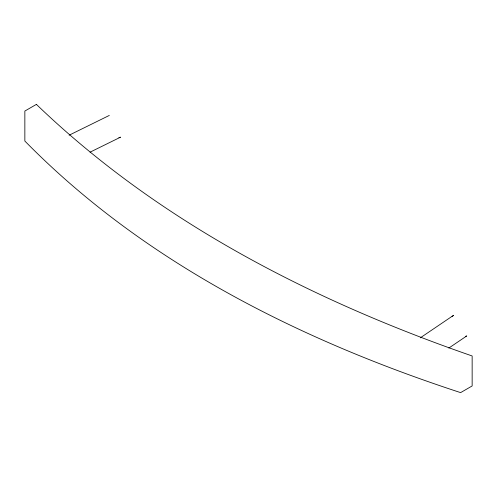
<?xml version="1.0" encoding="UTF-8"?>
<svg xmlns="http://www.w3.org/2000/svg" width="497" height="497" viewBox="0 0 497 497"><rect width="100%" height="100%" fill="white"/><g stroke="black" fill="none" stroke-linecap="round" stroke-linejoin="round"><path stroke-width="0.75" d="M452.09 316.651L453.575 315.309L420.3 337.842M448.834 348.062L466.751 335.935L465.465 336.357M69.126 135.203L109.309 115.428M90.056 152.175L120.541 137.172L118.895 137.644M36.393 104.382L24.85 111.048L24.85 141.036C144.043 262.497 300.418 340.259 460.607 392.618L472.15 385.952L472.15 355.964C312.98 300.847 158.655 222.016 36.393 104.382"/></g></svg>
